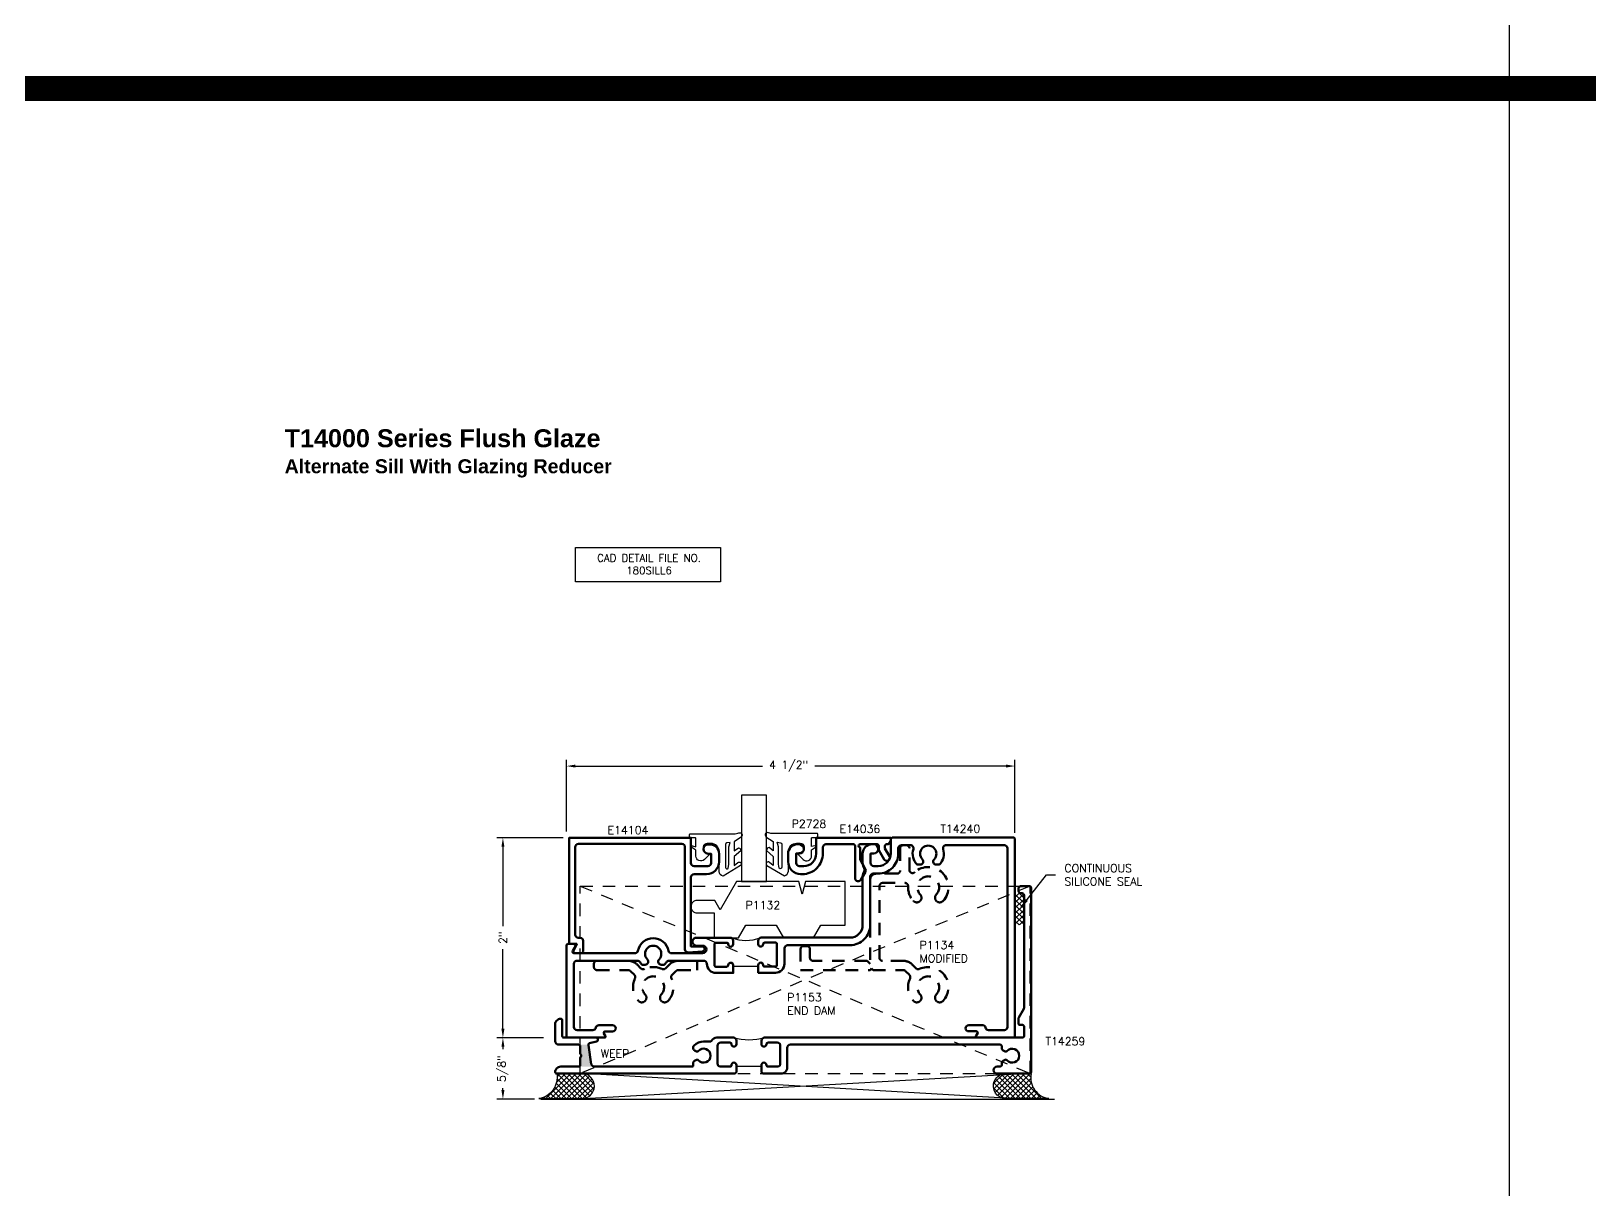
# Model space of a CAD drawing. Extents: x 0 to 139, y -15 to 75.
# Drawn here: x 31.69 to 47.27, y 18.86 to 30.45 of the extents above; entities that cross this region are included whole.
import ezdxf

# ---------------------------------------------------------------- set-up
doc = ezdxf.new("R2010")
doc.units = 0
doc.header["$MEASUREMENT"] = 0
doc.header["$PDMODE"] = 3
doc.linetypes.add('HIDDEN2', pattern=[0.1875, 0.125, -0.0625])
doc.layers.get('DEFPOINTS').update_dxf_attribs({"linetype": 'CONTINUOUS'})
for name, color, linetype in [('R-ANNO-DIMS', 3, 'CONTINUOUS'), ('R-ANNO-TEXT', 6, 'CONTINUOUS'), ('R-Det1', 4, 'CONTINUOUS'), ('R-Det2', 2, 'CONTINUOUS'), ('R-DET3', 5, 'CONTINUOUS'), ('R-OTLN', 1, 'CONTINUOUS'), ('R-PAT1', 5, 'CONTINUOUS'), ('TITLE', 7, 'CONTINUOUS')]:
    doc.layers.add(name, color=color, linetype=linetype)
doc.styles.get("Standard").update_dxf_attribs({"font": 'simplex'})
doc.dimstyles.new('1X', dxfattribs={"dimtxt": 0.08, "dimasz": 0.09, "dimexe": 0.0625, "dimexo": 0.0625, "dimgap": 0.062, "dimtad": 0, "dimdec": 5, "dimzin": 4, "dimdsep": 46, "dimlunit": 5, "dimtxsty": 'Standard', "dimcen": 0, "dimclrd": 256, "dimclre": 256, "dimclrt": 256, "dimadec": 0, "dimazin": 1, "dimtfac": 1, "dimtdec": 5, "dimtofl": 0, "dimtmove": 0, "dimatfit": 3, "dimfxl": 0, "dimfrac": 2, "dimtolj": 1, "dimtzin": 4, "dimarcsym": 0})

# ---------------------------------------------------------------- blocks, each defined once
blk = doc.blocks.new('*D123')
at = {"layer": 'DEFPOINTS', "color": 0}
for p in [(36.407, 22.384), (37.07, 22.384), (36.74, 20.384)]:
    blk.add_point(p, dxfattribs=at)
at = {"layer": 'R-ANNO-DIMS', "lineweight": -2}
for p, q in [((37.008, 22.384), (36.345, 22.384)), ((36.407, 22.294), (36.407, 21.499)), ((36.407, 20.474), (36.407, 21.269)), ((36.678, 20.384), (36.345, 20.384))]:
    blk.add_line(p, q, dxfattribs=at)
at = {"layer": 'R-ANNO-DIMS'}
for points in [[(36.392, 22.294), (36.422, 22.294), (36.407, 22.384)], [(36.392, 20.474), (36.422, 20.474), (36.407, 20.384)]]:
    blk.add_solid(points, dxfattribs=at)
at = {"layer": 'R-ANNO-DIMS', "insert": (36.407, 21.384), "char_height": 0.08, "attachment_point": 5, "rotation": 90}
blk.add_mtext('\\A1;2"', dxfattribs=at)
blk = doc.blocks.new('*D124')
at = {"layer": 'DEFPOINTS', "color": 0}
for p in [(36.407, 20.384), (36.875, 20.384), (36.785, 19.771)]:
    blk.add_point(p, dxfattribs=at)
at = {"layer": 'R-ANNO-DIMS', "lineweight": -2}
for p, q in [((36.812, 20.384), (36.345, 20.384)), ((36.407, 20.294), (36.407, 20.27)), ((36.407, 19.861), (36.407, 19.879)), ((36.723, 19.771), (36.345, 19.771))]:
    blk.add_line(p, q, dxfattribs=at)
at = {"layer": 'R-ANNO-DIMS'}
for points in [[(36.392, 20.294), (36.422, 20.294), (36.407, 20.384)], [(36.392, 19.861), (36.422, 19.861), (36.407, 19.771)]]:
    blk.add_solid(points, dxfattribs=at)
at = {"layer": 'R-ANNO-DIMS', "insert": (36.407, 20.074), "char_height": 0.08, "attachment_point": 5, "rotation": 90}
blk.add_mtext('\\A1;5/8"', dxfattribs=at)
blk = doc.blocks.new('*D122')
at = {"layer": 'DEFPOINTS', "color": 0}
for p in [(37.042, 23.101), (37.042, 22.384), (41.527, 22.369)]:
    blk.add_point(p, dxfattribs=at)
at = {"layer": 'R-ANNO-DIMS', "lineweight": -2}
for p, q in [((37.042, 22.446), (37.042, 23.164)), ((37.132, 23.101), (39.001, 23.101)), ((41.437, 23.101), (39.525, 23.101)), ((41.527, 22.432), (41.527, 23.164))]:
    blk.add_line(p, q, dxfattribs=at)
at = {"layer": 'R-ANNO-DIMS'}
for points in [[(37.132, 23.116), (37.132, 23.086), (37.042, 23.101)], [(41.437, 23.116), (41.437, 23.086), (41.527, 23.101)]]:
    blk.add_solid(points, dxfattribs=at)
at = {"layer": 'R-ANNO-DIMS', "insert": (39.263, 23.101), "char_height": 0.08, "attachment_point": 5}
blk.add_mtext('\\A1;4 1/2"', dxfattribs=at)
blk = doc.blocks.new('P2728 gasket')
at = {"layer": 'R-Det2'}
blk.add_lwpolyline([(86.461, 33.362), (86.567, 33.537, 0.301952), (86.52, 33.577), (86.32, 33.577, -0.414214), (86.24, 33.657), (86.24, 33.695, -0.388879), (86.276, 33.735), (86.292, 33.736, -0.440011), (86.336, 33.696), (86.336, 33.682, 0.668179), (86.353, 33.675), (86.401, 33.724, 0.668179), (86.366, 33.809), (86.307, 33.809), (86.279, 33.849, 0.836323), (86.264, 33.842), (86.273, 33.809), (86.189, 33.809, -0.414214), (86.183, 33.815), (86.183, 33.865, 0.414214), (86.177, 33.871), (86.149, 33.871, 0.414214), (86.143, 33.865), (86.143, 33.427, -0.083245), (86.135, 33.378), (86.135, 33.378)], format="xyb", dxfattribs=at)
at = {"layer": 'R-Det2', "lineweight": 25}
blk.add_lwpolyline([(86.235, 33.499, -0.372312), (86.249, 33.512), (86.48, 33.512, -0.668179), (86.49, 33.486), (86.448, 33.478), (86.274, 33.478), (86.23, 33.465)], format="xyb", close=True, dxfattribs=at)
at = {"layer": 'R-Det2'}
for points in [[(86.174, 33.352), (86.223, 33.426), (86.314, 33.426), (86.283, 33.384)], [(86.313, 33.359), (86.371, 33.426), (86.462, 33.426), (86.431, 33.388)]]:
    blk.add_lwpolyline(points, dxfattribs=at)
at = {"layer": 'R-Det2', "ltscale": 0.1}
for centre, radius, start, end in [((86.157, 33.369), 0.0237, 157.7655, 314.5007), ((86.313, 33.388), 0.0297, 188.4603, 270), ((86.446, 33.375), 0.0199, 139.7022, 319.7022)]:
    blk.add_arc(centre, radius, start, end, dxfattribs=at)
blk = doc.blocks.new('P1153')
at = {"layer": 'R-DET3', "linetype": 'HIDDEN2'}
for p, q in [((150.972, 34.469), (155.472, 32.594)), ((155.47, 34.469), (150.972, 32.594)), ((150.972, 32.594), (150.972, 34.469)), ((150.972, 34.468), (155.467, 34.468)), ((155.47, 32.595), (155.47, 34.47)), ((150.972, 32.594), (155.472, 32.594))]:
    blk.add_line(p, q, dxfattribs=at)

msp = doc.modelspace()

# ---------------------------------------------------------------- hatches: boundary and pattern name
at = {"layer": 'R-PAT1'}
h = msp.add_hatch(dxfattribs=at)
h.set_pattern_fill('ANSI37', color=256, scale=0.3, style=0)
h.set_pattern_definition([(45, (35.417896, 15.783283), (-0.0265165, 0.0265165), []), (135, (35.417896, 15.783283), (-0.0265165, -0.0265165), [])])
h.paths.add_polyline_path([(41.5268533, 21.5128018), (41.6175322, 21.5128018), (41.6175322, 21.8153565, 0.3522849494), (41.6057465, 21.830008), (41.5268533, 21.829215)])
h = msp.add_hatch(color=256, dxfattribs=at)
edge = h.paths.add_edge_path()
edge.add_line((37.180004, 20.227102), (37.180004, 20.2997413))
edge.add_arc((37.165004, 20.2997413), 0.015, 0.00000007, 61.04497582)
edge.add_arc((37.17275, 20.3137413), 0.001, 90, 241.04497576, ccw=False)
edge.add_line((37.17275, 20.3147413), (37.2606841, 20.3147413))
edge.add_arc((37.2606841, 20.3137413), 0.001, -0.87114697, 89.99999943, ccw=False)
edge.add_arc((37.2766823, 20.3134981), 0.015, 179.1288536, 188.70564744)
edge.add_line((37.2618551, 20.3112277), (37.2909757, 20.1210492))
edge.add_arc((37.3216185, 20.1257413), 0.031, 188.70564744, 249.63586525)
edge.add_arc((37.310483, 20.0957413), 0.001, -89.99999994, 69.63586531, ccw=False)
edge.add_line((37.310483, 20.0947413), (37.17275, 20.0947413))
edge.add_arc((37.17275, 20.0957413), 0.001, 118.95502424, 270, ccw=False)
edge.add_arc((37.165004, 20.1097413), 0.015, 298.95502418, 359.99999993)
edge.add_line((37.180004, 20.1097413), (37.180004, 20.1823806))
edge.add_arc((37.195004, 20.1823806), 0.015, 131.8103149, 180, ccw=False)
edge.add_arc((37.175004, 20.2047413), 0.015, 311.8103149, 408.1896851)
edge.add_arc((37.195004, 20.227102), 0.015, 180, 228.1896851, ccw=False)
h = msp.add_hatch(dxfattribs=at)
h.set_pattern_fill('ANSI37', color=256, scale=0.3, style=0)
h.set_pattern_definition([(45, (35.05506, 15.926916), (-0.0265165, 0.0265165), []), (135, (35.05506, 15.926916), (-0.0265165, -0.0265165), [])])
edge = h.paths.add_edge_path()
edge.add_line((36.7669831, 19.7748781), (37.1956265, 19.7748782))
edge.add_arc((37.1956264, 19.9006539), 0.1257757, 270.0000074, 447.46272372)
edge.add_line((37.2011944, 20.0263063), (36.945004, 20.0247413))
edge.add_arc((36.7345062, 19.9863663), 0.2139673, -81.2696477, 10.33190092, ccw=False)
h = msp.add_hatch(dxfattribs=at)
h.set_pattern_fill('ANSI37', color=256, scale=0.3, style=0)
h.set_pattern_definition([(45, (35.40559, 15.92653), (-0.0265165, 0.0265165), []), (135, (35.40559, 15.92653), (-0.0265165, -0.0265165), [])])
edge = h.paths.add_edge_path()
edge.add_line((41.8655532, 19.7748781), (41.4369098, 19.7748782))
edge.add_arc((41.4369098, 19.9006539), 0.1257757, 92.53727628, 269.9999926, ccw=False)
edge.add_line((41.4313418, 20.0263063), (41.6875322, 20.0247413))
edge.add_arc((41.8980301, 19.9863663), 0.2139673, 169.66809908, 261.2696477)

# ---------------------------------------------------------------- linework, layer by layer
at = {"layer": 'R-ANNO-TEXT'}
msp.add_lwpolyline([(37.131136, 25.2855464), (38.582616, 25.2855464), (38.582616, 24.9434836), (37.131136, 24.9434836)], close=True, dxfattribs=at)
at = {"layer": 'R-Det1', "lineweight": 50}
for points in [[(38.4432966, 22.0198575, 0.4144), (38.5682966, 22.1448575), (38.5682966, 22.2248575, 0.4139789032), (38.4752966, 22.3178575), (38.4587966, 22.3178575, 1), (38.4587966, 22.2248575), (38.4882966, 22.2248575), (38.4882966, 22.1308575, -0.4129032258), (38.4572966, 22.0998575), (38.3182966, 22.0998575, -0.4129032258), (38.2872966, 22.1308575), (38.2872966, 22.3838575), (37.0701966, 22.3838575), (37.0701966, 21.3218575), (37.1451966, 21.3218575), (37.1125966, 21.2514575, 0.5484584395), (37.1271966, 21.2288575), (37.1801966, 21.2288575, 0.4133333333), (37.2101966, 21.2588575), (37.2101966, 21.3218575), (37.2101966, 21.3528575, 0.4129032258), (37.1791966, 21.3838575), (37.1601966, 21.3838575, -0.4133333333), (37.1301966, 21.4138575), (37.1301966, 22.2908575, -0.4129032258), (37.1611966, 22.3218575), (38.1962966, 22.3218575, -0.4129032258), (38.2272966, 22.2908575), (38.2272966, 21.2676575, 0.4379270187), (38.2607966, 21.2367575), (38.4010966, 21.2479575, 0.963981017), (38.3991966, 21.2978575), (38.2872966, 21.2978575), (38.2872966, 21.9888575, -0.4129032258), (38.3182966, 22.0198575), (38.4432966, 22.0198575)], [(40.2719053, 22.1988936), (40.2268533, 22.2769046), (40.2268533, 22.3033565, -0.4142135624), (40.2418533, 22.3183565), (40.2559664, 22.3183565, 0.2678077575), (40.2689528, 22.3258496), (40.2848533, 22.3533565), (40.2848533, 22.3843565), (39.5398533, 22.3843565), (39.5398533, 22.2253565, -0.4142135624), (39.4148533, 22.1003565), (39.3698533, 22.1003565, -0.4129032258), (39.3388533, 22.1313565), (39.3388533, 22.2253565), (39.3683533, 22.2253565, 1), (39.3683533, 22.3183565), (39.3518533, 22.3183565, 0.4150537634), (39.2588533, 22.2253565), (39.2588533, 22.1453565, 0.4120367457), (39.3828533, 22.0203565), (39.4008533, 22.0203565, 0.4142135624), (39.6058533, 22.2253565), (39.6058533, 22.2873565, -0.4142135624), (39.6368533, 22.3183565), (39.9128533, 22.3183565, -0.4142135624), (39.9278533, 22.3033565), (39.9278533, 21.9798565, 0.7660915713), (39.9856533, 21.9643565), (40.0308533, 22.0426565, 0.2613254343), (40.0302533, 22.0747565), (39.9778533, 22.1655565), (39.9778533, 22.2873565, -0.4133333333), (39.9628533, 22.3023565), (39.9628533, 22.3033565, -0.4133333333), (39.9778533, 22.3183565), (40.1498533, 22.3183565, -0.4142135624), (40.1648533, 22.3033565), (40.1648533, 22.2603565), (40.2182053, 22.1678936, 1)], [(38.9920368, 20.0947413), (38.9920368, 20.0397413), (39.0070368, 20.0247413), (39.1880368, 20.0247413, 0.4142135624), (39.2500368, 20.0867413), (39.2500368, 20.2837413, -0.4142135624), (39.2810368, 20.3147413), (41.3753786, 20.3147413, -0.4791776784), (41.3949112, 20.2904429, 0.3269025534), (41.4096868, 20.2569336), (41.427708, 20.2465291, 0.3624762266), (41.4466476, 20.2498171, -2.7339006994), (41.4464589, 20.1594854, 0.3636585422), (41.4274789, 20.1628213), (41.4094221, 20.1523962, 0.3260540704), (41.3946262, 20.1189798, -0.4782352127), (41.3750805, 20.0947413), (41.3475322, 20.0947413, 1), (41.3475322, 20.0247413), (41.6725322, 20.0247413, 0.4142135624), (41.6875322, 20.0397413), (41.6875322, 21.8847413, 0.4142135624), (41.6725322, 21.8997413), (41.5825322, 21.8997413, 0.4142135624), (41.5625322, 21.8797413), (41.5625322, 21.8493929, 0.4142135624), (41.5825322, 21.8293929), (41.5975322, 21.8293929, -0.4142135624), (41.6175322, 21.8093929), (41.6175322, 20.6823631, -0.1316524976), (41.6148527, 20.6723631), (41.5652117, 20.5863823, 0.1316524976), (41.5625322, 20.5763823), (41.5625322, 20.5267413, 0.4142135624), (41.5775322, 20.5117413), (41.6025322, 20.5117413, -0.4142135624), (41.6175322, 20.4967413), (41.6175322, 20.3997413, -0.4142135624), (41.6025322, 20.3847413), (39.0230368, 20.3847413, 0.4142135624), (38.9920368, 20.3537413), (38.9920368, 20.3197413, 0.4142135624), (39.0170368, 20.2947413, 0.4142135624), (39.0420368, 20.3197413, -0.4142135624), (39.0570368, 20.3347413), (39.1490368, 20.3347413, -0.4142135624), (39.1800368, 20.3037413), (39.1800368, 20.1257413, -0.4142135624), (39.1490368, 20.0947413), (39.0570368, 20.0947413, -0.4142135624), (39.0420368, 20.1097413, 0.4142135624), (39.0170368, 20.1347413, 0.4142135624), (38.9920368, 20.1097413)], [(38.7420368, 20.0947413), (38.7420368, 20.1097413, 0.4142135624), (38.7170368, 20.1347413, 0.4142135624), (38.6920368, 20.1097413, -0.4142135624), (38.6770368, 20.0947413), (38.5850368, 20.0947413, -0.4142135624), (38.5540368, 20.1257413), (38.5540368, 20.3037413, -0.4142135624), (38.5850368, 20.3347413), (38.6770368, 20.3347413, -0.4142135624), (38.6920368, 20.3197413, 0.4142135624), (38.7170368, 20.2947413, 0.4142135624), (38.7420368, 20.3197413), (38.7420368, 20.3537413, 0.4142135624), (38.7110368, 20.3847413), (38.5460368, 20.3847413, 0.2643693156), (38.4927625, 20.3544565, -0.2643693156), (38.4755773, 20.3446872), (38.4140368, 20.3446872, 0.1915114353), (38.3179047, 20.3064646, 0.5020398469), (38.3236911, 20.2570814), (38.3417123, 20.2466768, 0.3624762266), (38.3606519, 20.2499649, -2.7339006994), (38.3604632, 20.1596331, 0.3636585422), (38.3414832, 20.162969), (38.3213932, 20.1513701), (38.3234729, 20.1526711, 0.3670284037), (38.3098009, 20.1149647, -0.5226700084), (38.2957398, 20.0947413), (37.3216185, 20.0947413, -0.3703793277), (37.2909757, 20.1210492), (37.2618551, 20.3112277, -0.3873357555), (37.2730502, 20.3280517), (37.342309, 20.3453365, 0.88462431), (37.3374662, 20.3847413), (37.015004, 20.3847413, -0.4142135624), (37.000004, 20.3997413), (37.000004, 20.5577413, 0.4142135624), (36.985004, 20.5727413, 0.4142135624), (36.930004, 20.5177413), (36.930004, 20.3497413, 0.4142135624), (36.965004, 20.3147413), (37.165004, 20.3147413, -0.4142135624), (37.180004, 20.2997413), (37.180004, 20.227102, 0.2134217653), (37.185004, 20.2159217, -0.4306146857), (37.1856106, 20.1941347), (37.1843974, 20.1929215, 0.1989123674), (37.180004, 20.1823149), (37.180004, 20.1097413, -0.4142135624), (37.165004, 20.0947413), (36.985004, 20.0947413, 0.4142135624), (36.930004, 20.0397413), (36.930004, 20.0397413, 0.4142135624), (36.945004, 20.0247413), (38.7270368, 20.0247413), (38.7420368, 20.0397413)]]:
    msp.add_lwpolyline(points, format="xyb", close=True, dxfattribs=at)
at = {"layer": 'R-Det2', "color": 2}
msp.add_line((39.7848533, 21.9463565), (39.5348533, 21.9463565), dxfattribs=at)
at = {"layer": 'R-Det2'}
msp.add_lwpolyline([(38.7922648, 22.8087609), (38.7922648, 21.9461676), (39.0422648, 21.9461676), (39.0422648, 22.8087609), (38.7922648, 22.8087609)], dxfattribs=at)
at = {"layer": 'R-Det2', "color": 2}
msp.add_lwpolyline([(39.1401191, 21.5091666), (39.2122878, 21.3841666), (39.5119821, 21.3841666), (39.5841509, 21.5091666), (39.8300928, 21.5091666), (39.8300928, 21.9461676), (39.4337815, 21.9461676), (39.4002878, 21.8211676), (39.3667942, 21.9461676), (38.7426555, 21.9461676), (38.579987, 21.6644176), (38.5258605, 21.7581676), (38.3483661, 21.7581676, 0.4142135624), (38.2863661, 21.6961676), (38.2863661, 21.6951676, 0.4142135624), (38.3483661, 21.6331676), (38.5175928, 21.6331676), (38.5175928, 21.3841666), (38.7622878, 21.3841666), (38.8344566, 21.5091666)], format="xyb", close=True, dxfattribs=at)
at = {"layer": 'R-DET3'}
for p, q in [((41.5455322, 19.7743565), (37.2161653, 20.0247413)), ((37.2161653, 19.7747413), (41.5455322, 20.0243565))]:
    msp.add_line(p, q, dxfattribs=at)
at = {"layer": 'R-DET3', "color": 5}
msp.add_line((36.7853726, 19.7711058), (41.9237541, 19.7711058), dxfattribs=at)
at = {"layer": 'R-DET3', "linetype": 'HIDDEN2', "lineweight": 50}
for points in [[(40.1718513, 21.9010209, -0.4142135624), (40.2028513, 21.9320209), (40.4271394, 21.9320209, -0.4289597164), (40.4581006, 21.899469, 0.2010444958), (40.5111564, 21.7526267, 0.0616447566), (40.5198623, 21.7452319, 0.4311315419), (40.585655, 21.7608516, 0.3278181232), (40.5796131, 21.8155765, -2.2780811719), (40.7400814, 21.8155765, 0.3278181232), (40.7340396, 21.7608516, 0.5062303828), (40.8085381, 21.7526267, 0.956981471), (40.5237357, 22.0386134, -0.6516590583), (40.4718473, 22.0615192), (40.4718473, 22.2783565, 0.4142135624), (40.4408473, 22.3093565), (40.4098473, 22.3093565, 0.4142135624), (40.3788473, 22.2783565), (40.3788473, 22.0560209, -0.4142135624), (40.3478473, 22.0250209), (40.1408513, 22.0250209, 0.4142135624), (40.0788513, 21.9630209), (40.0788513, 21.1233186), (40.0488125, 21.1533575), (39.5077373, 21.1533575, -0.4142135624), (39.4767373, 21.1843575), (39.4767373, 21.2703575, 0.4142135624), (39.4457373, 21.3013575), (39.4147373, 21.3013575, 0.4142135624), (39.3837373, 21.2703575), (39.3837373, 21.0603575), (40.0788229, 21.0603575), (40.0938229, 21.0753575), (40.1088229, 21.0603575), (40.4102447, 21.0603575, -0.1989123674), (40.432165, 21.0512778), (40.4715919, 21.011851, -0.3180460654), (40.4776348, 20.9765495, 0.3065542285), (40.5111564, 20.7526267, 0.5062303828), (40.585655, 20.7608516, 0.3278181232), (40.5796131, 20.8155765, -2.2780811719), (40.7400814, 20.8155765, 0.3278181232), (40.7340396, 20.7608516, 0.5062303828), (40.8085381, 20.7526267, 0.8256018173), (40.5726542, 21.0715689, -0.3180460654), (40.5373528, 21.0776119), (40.497926, 21.1170387, 0.1989123674), (40.4102447, 21.1533575), (40.2028513, 21.1533575, -0.4142135624), (40.1718513, 21.1843575)], [(37.3168473, 21.1223675), (37.3168473, 21.0913675, 0.4142135624), (37.3478473, 21.0603675), (37.6602347, 21.0603675, -0.1989123674), (37.682155, 21.0512878), (37.7215919, 21.011851, -0.3180460654), (37.7276348, 20.9765495, 0.3065542285), (37.7611564, 20.7526267, 0.5062303828), (37.835655, 20.7608516, 0.3278181232), (37.8296131, 20.8155765, -2.2780811719), (37.9900814, 20.8155765, 0.3278181232), (37.9840396, 20.7608516, 0.5062303828), (38.0585381, 20.7526267, 0.3065542285), (38.0920597, 20.9765495, -0.3180460654), (38.0981027, 21.011851), (38.1375295, 21.0512778, -0.1989123674), (38.1594498, 21.0603575), (38.3482373, 21.0603575), (38.3482373, 21.1533575), (38.159864, 21.1533575, 0.1989123674), (38.0714757, 21.1167458), (38.0323418, 21.0776119, -0.3180460654), (37.9970403, 21.0715689, 0.2269397181), (37.8226542, 21.0715689, -0.3180460654), (37.7873528, 21.0776119), (37.7482089, 21.1167558, 0.1989123674), (37.6598205, 21.1533675), (37.3478473, 21.1533675, 0.4142135624)]]:
    msp.add_lwpolyline(points, format="xyb", close=True, dxfattribs=at)
at = {"layer": 'R-OTLN', "lineweight": 50}
for points in [[(39.2532373, 21.3101262), (39.8788513, 21.3101262, 0.4142135624), (40.0788513, 21.5101262), (40.0788513, 21.9951262, -0.4142135624), (40.1098513, 22.0261262), (40.1598533, 22.0261262, 0.4142135624), (40.3598533, 22.2261262), (40.3598533, 22.2791262, -0.4142135624), (40.3908533, 22.3101262), (40.4811184, 22.3101262, -0.5046141751), (40.5107473, 22.2700085, 0.2746427098), (40.5482453, 22.1151262), (40.5788703, 22.1151262, 0.6751799327), (40.6014173, 22.1680286, -2.3463521494), (40.7182775, 22.1680288, 0.6752130473), (40.7408243, 22.1151252), (40.771449, 22.115126, 0.2746432207), (40.8089473, 22.2700085, -0.5046141751), (40.8385761, 22.3101262), (41.4208533, 22.3101262, -0.4142135624), (41.4518533, 22.2791262), (41.4518533, 20.4911262, -0.4142135624), (41.4208533, 20.4601262), (41.2621129, 20.4601262, -0.3582490687), (41.2316991, 20.4851262, 0.3582490687), (41.2012852, 20.5101262), (41.0648533, 20.5101262, 1), (41.0648533, 20.4481262), (41.1392456, 20.4481262, -0.5773502692), (41.152236, 20.4256262), (41.1366475, 20.3986262, 0.5773502692), (41.1444417, 20.3851262), (41.5118533, 20.3851262, 0.4142135624), (41.5268533, 20.4001262), (41.5268533, 22.3701262, 0.4142135624), (41.5118533, 22.3851262), (40.2998533, 22.3851262, 0.4142135624), (40.2848533, 22.3701262), (40.2848533, 22.2261262, -0.4142135624), (40.1598533, 22.1011262), (40.1148523, 22.1011262, -0.4142135624), (40.0838523, 22.1321262), (40.0838523, 22.2261252), (40.1133533, 22.2261252, 1), (40.1133533, 22.3191252), (40.0968533, 22.3191262, 0.4177891482), (40.0038524, 22.2262446), (40.0038513, 22.1318455), (40.0038543, 22.1333267), (40.0038523, 22.1321262), (40.0038513, 22.1321262, 0.1316524976), (40.0180526, 22.0791262, -0.2679491924), (40.0180526, 22.0481262, 0.1316524976), (40.0038513, 21.9951262), (40.0038513, 21.5101262, -0.4142135624), (39.8788513, 21.3851262), (38.9902373, 21.3851262, 0.4142135624), (38.9592373, 21.3541262), (38.9592373, 21.3201262, 0.4142135624), (38.9842373, 21.2951262, 0.4142135624), (39.0092373, 21.3201262, -0.4142135624), (39.0242373, 21.3351262), (39.1322373, 21.3351262, -0.4142135624), (39.1472373, 21.3201262), (39.1472373, 21.1101262, -0.4142135624), (39.1322373, 21.0951262), (39.0242373, 21.0951262, -0.4142135624), (39.0092373, 21.1101262, 0.4142135624), (38.9842373, 21.1351262, 0.4142135624), (38.9592373, 21.1101262), (38.9592373, 21.0331262), (39.1322373, 21.0331262, 0.4142135624), (39.2222373, 21.1231262), (39.2222373, 21.2791262, -0.4142135624)], [(38.6592373, 21.1097413, -0.4142135624), (38.6442373, 21.0947413), (38.5362373, 21.0947413, -0.4142135624), (38.5212373, 21.1097413), (38.5212373, 21.3197413, -0.4142135624), (38.5362373, 21.3347413), (38.6442373, 21.3347413, -0.4142135624), (38.6592373, 21.3197413, 0.4142135624), (38.6842373, 21.2947413, 0.4142135624), (38.7092373, 21.3197413), (38.7092373, 21.3537413, 0.4142135624), (38.6782373, 21.3847413), (38.3412373, 21.3847413, 0.4142135624), (38.3012373, 21.3447413, 0.4142135624), (38.3412373, 21.3047413), (38.4034878, 21.3047413, -1), (38.4034878, 21.2292423), (38.0932405, 21.2292423, -0.3577911887), (38.0628364, 21.254193, 0.8206356711), (37.7568581, 21.254193, -0.3577911887), (37.7264541, 21.2292423), (37.1186883, 21.2292423, -0.5773640241), (37.1056973, 21.2517423), (37.1348533, 21.3022413), (37.1148533, 21.3222423), (37.0568533, 21.3222423, 0.4142135624), (37.0418533, 21.3072423), (37.0418533, 20.3997413, 0.4142135624), (37.0568533, 20.3847413), (37.4242648, 20.3847413, 0.5773502692), (37.432059, 20.3982413), (37.4164706, 20.4252413, -0.5773502692), (37.429461, 20.4477413), (37.5038533, 20.4477413, 1), (37.5038533, 20.5097413), (37.3674213, 20.5097413, 0.3582490687), (37.3370075, 20.4847413, -0.3582490687), (37.3065937, 20.4597413), (37.1478533, 20.4597413, -0.4142135624), (37.1168533, 20.4907413), (37.1168533, 21.1232423, -0.4142135624), (37.1478533, 21.1542423), (37.7521702, 21.1542423, -0.2562196458), (37.7783109, 21.1399056, 0.0516171452), (37.7982738, 21.1147413), (37.8288473, 21.1147413, 0.6757771741), (37.8514474, 21.1676417, -2.3476027329), (37.9682471, 21.1676417, 0.6757771741), (37.9908473, 21.1147413), (38.0214208, 21.1147413, 0.0516171452), (38.0413837, 21.1399056, -0.2562196458), (38.0675243, 21.1542423), (38.4152373, 21.1542423, -0.4142135624), (38.4462373, 21.1232423), (38.4462373, 21.1227413, 0.4142135624), (38.5362373, 21.0327413), (38.7092373, 21.0327413), (38.7092373, 21.1097413, 0.4142135624), (38.6842373, 21.1347413, 0.4142135624)]]:
    msp.add_lwpolyline(points, format="xyb", close=True, dxfattribs=at)
at = {"layer": 'R-PAT1'}
msp.add_lwpolyline([(38.5243794, 21.1127042), (38.5243794, 21.3227042, -0.4142135624), (38.5393794, 21.3377042), (38.6473794, 21.3377042, -0.4142135624), (38.6623794, 21.3227042, 0.4142135624), (38.6873794, 21.2977042, 0.4142135624), (38.7123794, 21.3227042), (38.7123794, 21.3567042, 0.3026074371), (38.6933201, 21.3853122, 0.2003205128), (38.9814387, 21.3853122, 0.3026074371), (38.9623794, 21.3567042), (38.9623794, 21.3227042, 0.4142135624), (38.9873794, 21.2977042, 0.4142135624), (39.0123794, 21.3227042, -0.4142135624), (39.0273794, 21.3377042), (39.1353794, 21.3377042, -0.4142135624), (39.1503794, 21.3227042), (39.1503794, 21.1127042, -0.4142135624), (39.1353794, 21.0977042), (39.0273794, 21.0977042, -0.4142135624), (39.0123794, 21.1127042, 0.4142135624), (38.9873794, 21.1377042, 0.4142135624), (38.9623794, 21.1127042), (38.9623794, 21.0977042), (38.7123794, 21.0977042), (38.7123794, 21.1127042, 0.4142135624), (38.6873794, 21.1377042, 0.4142135624), (38.6623794, 21.1127042, -0.4142135624), (38.6473794, 21.0977042), (38.5393794, 21.0977042, -0.4142135624)], format="xyb", close=True, dxfattribs=at)
for points in [[(39.0230368, 20.3847413), (39.0230368, 20.3847413, 0.4142135624), (38.9920368, 20.3537413), (38.9920368, 20.3197413, 1), (39.0420368, 20.3197413, -0.4142135624), (39.0570368, 20.3347413), (39.1650368, 20.3347413, -0.4142135624), (39.1800368, 20.3197413), (39.1800368, 20.1097413, -0.4142135624), (39.1650368, 20.0947413), (39.0570368, 20.0947413, -0.4142135624), (39.0420368, 20.1097413, 1), (38.9920368, 20.1097413), (38.9920368, 20.0947413), (38.7420368, 20.0947413), (38.7420368, 20.1097413, 1), (38.6920368, 20.1097413, -0.4142135624), (38.6770368, 20.0947413), (38.5690368, 20.0947413, -0.4142135624), (38.5540368, 20.1097413), (38.5540368, 20.3197413, -0.4142135624), (38.5690368, 20.3347413), (38.6770368, 20.3347413, -0.4142135624), (38.6920368, 20.3197413, 1), (38.7420368, 20.3197413), (38.7420368, 20.3537413, 0.4142135624), (38.7110368, 20.3847413), (38.7110368, 20.3847413), (38.7110368, 20.3847413, 0.1298789824), (39.0230363, 20.3847413)], [(36.7669831, 19.7748781), (37.1956265, 19.7748782, 0.9780995873), (37.2011944, 20.0263063), (36.945004, 20.0247413, -0.4224245011), (36.7669831, 19.7748781, -1.1845073301)], [(41.8655532, 19.7748781), (41.4369098, 19.7748782, -0.9780995873), (41.4313418, 20.0263063), (41.6875322, 20.0247413, 0.4224245011), (41.8655532, 19.7748781, 1.1845073301)]]:
    msp.add_lwpolyline(points, format="xyb", dxfattribs=at)
at = {"layer": 'TITLE'}
msp.add_line((46.4693335, 74.8789502), (46.4693335, -0.1210498), dxfattribs=at)
at = {"layer": 'TITLE', "const_width": 0.25}
msp.add_lwpolyline([(0.25, 29.8789502), (138.9080005, 29.8789502)], dxfattribs=at)

# ---------------------------------------------------------------- block references
at = {"layer": 'R-Det2', "xscale": -1, "rotation": 90}
msp.add_blockref('P2728 gasket', (72.1449621, 108.5672105), dxfattribs=at)
at = {"layer": 'R-Det2', "rotation": 270}
msp.add_blockref('P2728 gasket', (5.6846371, 108.5689195), dxfattribs=at)
at = {"layer": 'R-OTLN'}
msp.add_blockref('P1153', (-113.7918714, -12.5682714), dxfattribs=at)

# ---------------------------------------------------------------- texts
at = {"layer": 'R-ANNO-TEXT', "insert": (37.8678183, 25.2199637), "char_height": 0.075, "width": 1.875, "attachment_point": 2}
msp.add_mtext('CAD DETAIL FILE NO.\\P180SILL6', dxfattribs=at)
at = {"layer": 'R-ANNO-TEXT', "char_height": 0.08}
for s, insert, attachment_point in [('\\A1;E14104', (37.8612726, 22.4611248), 6), ('\\A1;P2728', (39.6402249, 22.5238071), 6), ('\\A1;E14036', (40.1808275, 22.4719623), 6), ('\\A1;T14240', (41.1793162, 22.4740551), 6), ('CONTINUOUS \\PSILICONE SEAL', (42.0214444, 22.01336), 4), ('\\A1;P1132', (39.1793232, 21.7106412), 6), ('P1134\\PMODIFIED', (40.5732694, 21.2444943), 4), ('\\A1;P1153\\PEND DAM', (39.2492133, 20.7215904), 4), ('\\A1;WEEP', (37.6702711, 20.2264118), 6), ('T14259', (42.2300898, 20.3483413), 6)]:
    msp.add_mtext(s, dxfattribs=dict(at, insert=insert, attachment_point=attachment_point))
at = {"layer": 'TITLE', "insert": (34.224726, 26.7699123, 6.2106922), "char_height": 0.18, "width": 7.44, "attachment_point": 1}
msp.add_mtext('{\\fArial|b1|i0|c0|p34;\\PT14000 Series Flush Glaze\\P\\H0.7778x;Alternate Sill With Glazing Reducer}', dxfattribs=at)

# ---------------------------------------------------------------- dimensions: what is measured, and where the dimension line sits
at = {"layer": 'R-ANNO-DIMS'}
for base, p1, p2, angle, picture, middle in [((37.0418533, 23.1010492), (41.5268533, 22.3693565), (37.0418533, 22.3838575), 180, '*D122', (39.2629927, 23.1010492)), ((36.40742, 20.3843565), (36.7853726, 19.7711058), (36.8747322, 20.3843565), 90, '*D124', (36.40742, 20.0743075))]:
    dim = msp.add_linear_dim(base=base, p1=p1, p2=p2, angle=angle, dimstyle='1X', override={"dimpost": '"'}, dxfattribs=at)
    dim.commit()
    dim.dimension.update_dxf_attribs({"geometry": picture, "text_midpoint": middle, "dimtype": 160})
dim = msp.add_linear_dim(base=(36.40742, 22.3838575), p1=(36.7404969, 20.3843565), p2=(37.0701966, 22.3838575), angle=90, dimstyle='1X', override={"dimpost": '"'}, dxfattribs=at)
dim.commit()
dim.dimension.update_dxf_attribs({"geometry": '*D123', "text_midpoint": (36.40742, 21.384107)})

# ---------------------------------------------------------------- leaders
at = {"layer": 'R-ANNO-TEXT'}
msp.add_leader([(41.5887627, 21.6893983), (41.8414444, 22.01336), (41.9314444, 22.01336)], dimstyle='1X', dxfattribs=at)

doc.saveas('drawing.dxf')
